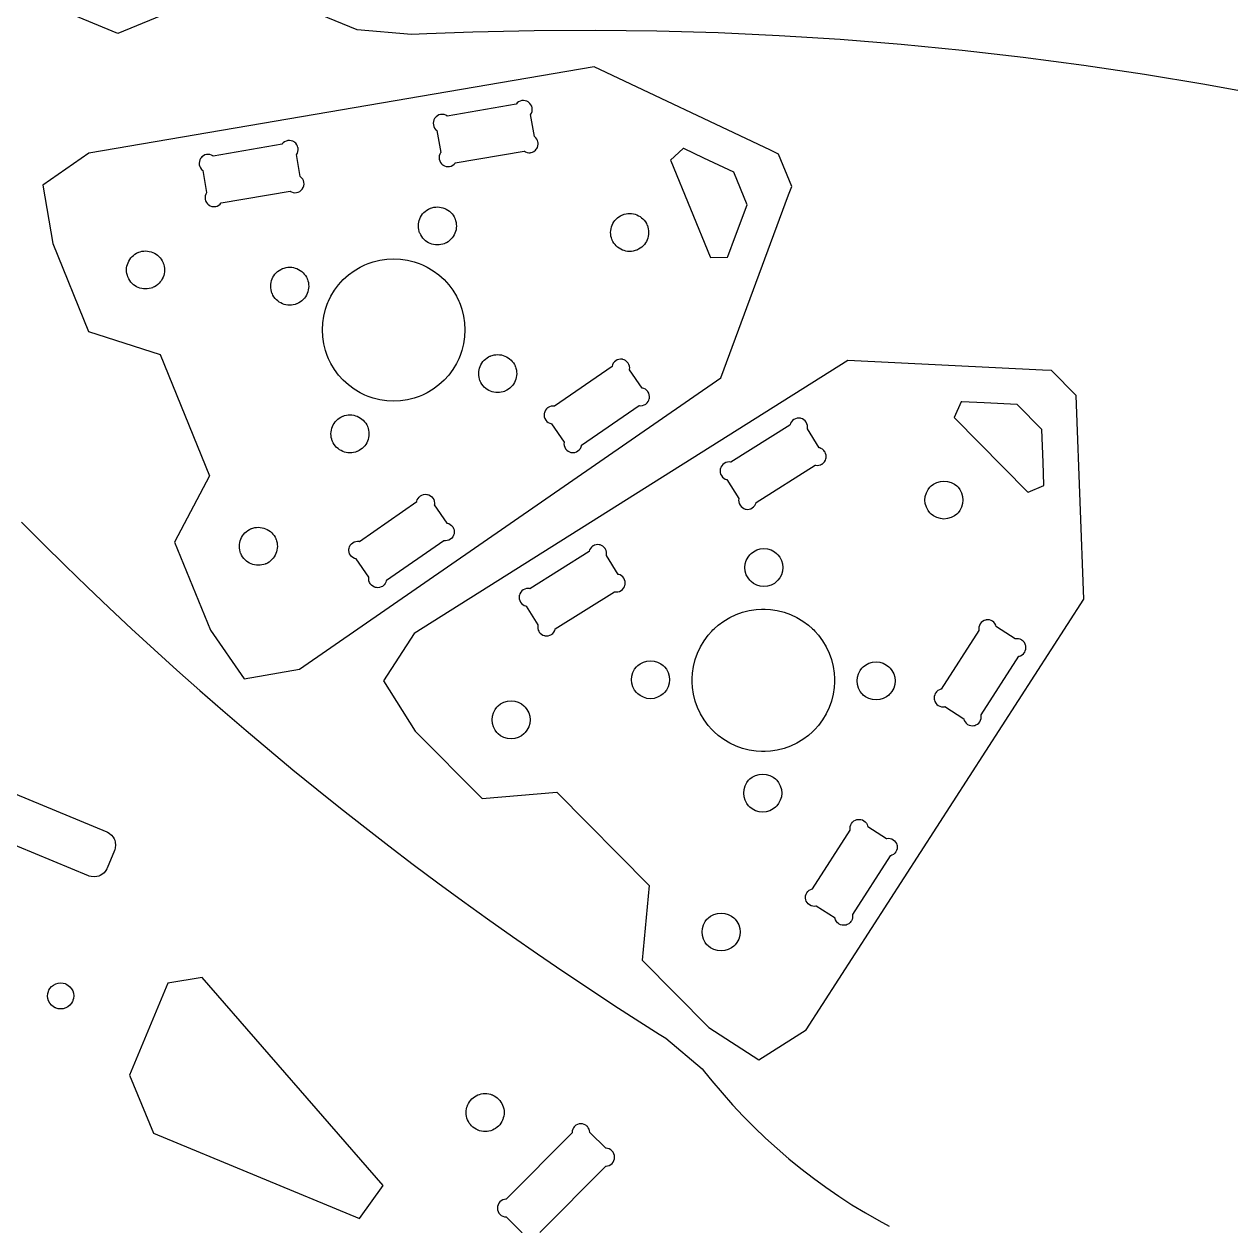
# Model space of a CAD drawing. Extents: x 0 to 997, y 0 to 569.
# Drawn here: x 417.5 to 519.2, y 338.7 to 439.9 of the extents above; entities that cross this region are included whole.
import ezdxf

# ---------------------------------------------------------------- set-up
doc = ezdxf.new("R2010")
doc.units = 0
doc.layers.get('0').update_dxf_attribs({"linetype": 'CONTINUOUS'})

msp = doc.modelspace()

# ---------------------------------------------------------------- linework, layer by layer
at = {"color": 0}
for points in [[(432.81, 442.178), (425.418, 439.117), (419.242, 441.675)], [(522.047, 433.878), (516.971, 434.815), (511.881, 435.665), (506.779, 436.428), (501.665, 437.103), (496.542, 437.69), (491.41, 438.19), (486.269, 438.601), (481.122, 438.926), (475.971, 439.162), (470.814, 439.31), (465.654, 439.369), (460.492, 439.342), (455.328, 439.225), (451.456, 439.082), (450.165, 439.019), (445.575, 439.426), (438.932, 442.178)], [(417.322, 397.936), (419.144, 396.11), (420.983, 394.299), (422.836, 392.503), (424.704, 390.724), (426.588, 388.961), (428.485, 387.215), (430.397, 385.485), (432.325, 383.772), (434.265, 382.075), (436.222, 380.394), (438.192, 378.732), (440.176, 377.085), (442.175, 375.456), (444.186, 373.843), (446.213, 372.249), (448.253, 370.671), (450.306, 369.11), (452.372, 367.567), (454.453, 366.042), (456.546, 364.533), (458.653, 363.043), (460.772, 361.571), (462.906, 360.117), (465.051, 358.681), (467.208, 357.261), (469.379, 355.861), (471.015, 354.822), (471.564, 354.479), (474.642, 351.903), (474.843, 351.642), (475.464, 350.868), (476.314, 349.857), (477.189, 348.871), (478.09, 347.908), (479.015, 346.972), (479.967, 346.061), (480.94, 345.176), (481.938, 344.319), (482.957, 343.489), (484, 342.685), (485.064, 341.91), (486.149, 341.164), (487.254, 340.446), (488.379, 339.758), (489.525, 339.1), (490.396, 338.625)], [(403.612, 380.497), (424.492, 371.849), (424.546, 371.825), (424.7, 371.736), (424.882, 371.588), (425.031, 371.407), (425.119, 371.253), (425.142, 371.199), (425.164, 371.144), (425.21, 370.972), (425.233, 370.739), (425.21, 370.507), (425.164, 370.335), (425.142, 370.281), (424.529, 368.801), (424.507, 368.747), (424.418, 368.593), (424.269, 368.412), (424.088, 368.264), (423.935, 368.175), (423.879, 368.153), (423.825, 368.131), (423.654, 368.083), (423.421, 368.061), (423.188, 368.083), (423.015, 368.131), (422.961, 368.153), (402.082, 376.801)], [(460.976, 338.094), (466.518, 343.694), (466.557, 343.694), (466.669, 343.711), (466.81, 343.756), (466.938, 343.825), (467.047, 343.917), (467.139, 344.029), (467.207, 344.157), (467.25, 344.297), (467.265, 344.411), (467.265, 344.449), (467.264, 344.486), (467.249, 344.6), (467.204, 344.74), (467.135, 344.867), (467.042, 344.978), (466.931, 345.069), (466.803, 345.138), (466.662, 345.181), (466.549, 345.194), (466.511, 345.194), (465.175, 346.517), (465.175, 346.553), (465.16, 346.662), (465.117, 346.803), (465.047, 346.932), (464.979, 347.019), (464.953, 347.046), (464.926, 347.071), (464.838, 347.139), (464.708, 347.207), (464.568, 347.249), (464.458, 347.263), (464.421, 347.263), (464.385, 347.263), (464.275, 347.247), (464.135, 347.204), (464.006, 347.133), (463.918, 347.065), (463.892, 347.04), (463.867, 347.014), (463.799, 346.925), (463.731, 346.796), (463.689, 346.656), (463.675, 346.544), (463.675, 346.508), (458.133, 340.908), (458.133, 340.908), (458.096, 340.908), (457.983, 340.892), (457.842, 340.847), (457.715, 340.778), (457.604, 340.685), (457.514, 340.574), (457.444, 340.446), (457.403, 340.306), (457.387, 340.192), (457.387, 340.154), (457.387, 340.117), (457.404, 340.003), (457.449, 339.862), (457.518, 339.735), (457.61, 339.625), (457.722, 339.533), (457.85, 339.465), (457.99, 339.422), (458.104, 339.408), (458.142, 339.408), (459.476, 338.086)]]:
    msp.add_lwpolyline(points, dxfattribs=at)
for points in [[(422.96, 414.011), (428.976, 412.079), (433.153, 401.844), (430.206, 396.254), (433.224, 388.858), (436.069, 384.749), (440.735, 385.546), (476.221, 410.115), (481.921, 425.525), (482.181, 426.228), (481.067, 428.958), (480.39, 429.278), (465.535, 436.3), (422.99, 429.029), (419.1, 426.336), (419.942, 421.407), (422.96, 414.011)], [(453.169, 432.158), (453.138, 432.179), (453.036, 432.233), (452.897, 432.279), (452.753, 432.296), (452.61, 432.285), (452.471, 432.247), (452.34, 432.183), (452.224, 432.094), (452.146, 432.01), (452.124, 431.979), (452.101, 431.949), (452.049, 431.847), (452.003, 431.707), (451.986, 431.563), (451.996, 431.419), (452.033, 431.281), (452.099, 431.15), (452.188, 431.033), (452.271, 430.956), (452.303, 430.933), (452.618, 429.082), (452.597, 429.051), (452.543, 428.95), (452.499, 428.81), (452.481, 428.665), (452.492, 428.522), (452.529, 428.383), (452.593, 428.253), (452.683, 428.136), (452.767, 428.058), (452.797, 428.036), (452.828, 428.014), (452.929, 427.961), (453.069, 427.915), (453.214, 427.899), (453.357, 427.91), (453.496, 427.947), (453.626, 428.011), (453.743, 428.1), (453.821, 428.185), (453.843, 428.215), (459.637, 429.206), (459.668, 429.185), (459.765, 429.132), (459.904, 429.086), (460.05, 429.068), (460.161, 429.072), (460.197, 429.078), (460.233, 429.085), (460.34, 429.117), (460.471, 429.183), (460.586, 429.272), (460.661, 429.354), (460.683, 429.383), (460.704, 429.414), (460.756, 429.513), (460.803, 429.651), (460.821, 429.796), (460.817, 429.907), (460.81, 429.944), (460.804, 429.981), (460.771, 430.086), (460.706, 430.217), (460.615, 430.333), (460.535, 430.408), (460.504, 430.429), (460.188, 432.282), (460.21, 432.313), (460.262, 432.414), (460.308, 432.554), (460.325, 432.697), (460.315, 432.842), (460.278, 432.981), (460.214, 433.11), (460.124, 433.228), (460.04, 433.306), (460.01, 433.326), (459.978, 433.349), (459.876, 433.401), (459.738, 433.447), (459.593, 433.465), (459.45, 433.454), (459.311, 433.417), (459.181, 433.353), (459.064, 433.263), (458.986, 433.179), (458.964, 433.149), (453.169, 432.158)], [(439.924, 425.836), (439.954, 425.814), (440.056, 425.761), (440.196, 425.715), (440.339, 425.699), (440.483, 425.71), (440.622, 425.747), (440.751, 425.811), (440.869, 425.9), (440.947, 425.985), (440.969, 426.015), (440.99, 426.046), (441.043, 426.147), (441.089, 426.287), (441.107, 426.431), (441.096, 426.575), (441.058, 426.714), (440.994, 426.843), (440.904, 426.961), (440.821, 427.039), (440.79, 427.06), (440.474, 428.912), (440.494, 428.942), (440.547, 429.04), (440.593, 429.179), (440.611, 429.325), (440.607, 429.436), (440.601, 429.472), (440.594, 429.508), (440.561, 429.614), (440.496, 429.746), (440.407, 429.861), (440.325, 429.936), (440.294, 429.958), (440.265, 429.979), (440.167, 430.031), (440.028, 430.076), (439.882, 430.096), (439.771, 430.092), (439.735, 430.085), (439.699, 430.079), (439.593, 430.046), (439.463, 429.981), (439.346, 429.89), (439.271, 429.81), (439.25, 429.779), (433.454, 428.789), (433.424, 428.811), (433.322, 428.864), (433.182, 428.91), (433.039, 428.926), (432.894, 428.915), (432.756, 428.878), (432.626, 428.814), (432.508, 428.725), (432.431, 428.64), (432.41, 428.61), (432.388, 428.579), (432.335, 428.478), (432.289, 428.338), (432.271, 428.194), (432.282, 428.05), (432.319, 427.911), (432.383, 427.782), (432.474, 427.664), (432.557, 427.586), (432.588, 427.564), (432.904, 425.713), (432.883, 425.683), (432.832, 425.585), (432.785, 425.446), (432.767, 425.3), (432.771, 425.189), (432.778, 425.153), (432.783, 425.117), (432.817, 425.011), (432.882, 424.879), (432.971, 424.764), (433.053, 424.689), (433.083, 424.667), (433.112, 424.646), (433.211, 424.594), (433.35, 424.549), (433.496, 424.529), (433.607, 424.533), (433.643, 424.54), (433.679, 424.546), (433.785, 424.579), (433.917, 424.644), (434.032, 424.735), (434.107, 424.815), (434.129, 424.846), (439.924, 425.836)], [(471.983, 428.439), (472.006, 428.386), (475.306, 420.296), (475.328, 420.243), (476.778, 420.267), (476.797, 420.321), (477.443, 422.065), (478.414, 424.69), (477.3, 427.421), (474.782, 428.611), (473.088, 429.411), (473.036, 429.436), (471.983, 428.439)], [(452.95, 421.421), (452.912, 421.404), (452.796, 421.365), (452.64, 421.326), (452.483, 421.304), (452.326, 421.299), (452.172, 421.307), (452.019, 421.331), (451.871, 421.368), (451.726, 421.421), (451.588, 421.486), (451.454, 421.564), (451.331, 421.656), (451.214, 421.758), (451.108, 421.874), (451.014, 422.001), (450.931, 422.139), (450.875, 422.249), (450.86, 422.286), (450.844, 422.324), (450.806, 422.44), (450.767, 422.597), (450.744, 422.753), (450.737, 422.91), (450.747, 423.065), (450.769, 423.217), (450.808, 423.367), (450.86, 423.511), (450.925, 423.65), (451.004, 423.782), (451.096, 423.907), (451.199, 424.022), (451.314, 424.128), (451.44, 424.224), (451.578, 424.307), (451.688, 424.361), (451.726, 424.376), (451.764, 424.393), (451.881, 424.432), (452.036, 424.469), (452.193, 424.493), (452.35, 424.499), (452.504, 424.49), (452.657, 424.467), (452.806, 424.429), (452.95, 424.376), (453.089, 424.311), (453.222, 424.233), (453.346, 424.142), (453.463, 424.037), (453.568, 423.922), (453.662, 423.796), (453.746, 423.658), (453.801, 423.549), (453.817, 423.511), (453.832, 423.474), (453.871, 423.357), (453.91, 423.2), (453.932, 423.043), (453.939, 422.888), (453.929, 422.732), (453.907, 422.579), (453.868, 422.431), (453.817, 422.286), (453.751, 422.147), (453.672, 422.015), (453.581, 421.89), (453.478, 421.775), (453.362, 421.669), (453.236, 421.574), (453.099, 421.49), (452.989, 421.436), (452.95, 421.421)], [(469.14, 420.872), (469.103, 420.856), (468.986, 420.817), (468.829, 420.778), (468.674, 420.756), (468.517, 420.75), (468.361, 420.758), (468.208, 420.782), (468.06, 420.819), (467.915, 420.872), (467.776, 420.938), (467.644, 421.015), (467.519, 421.107), (467.404, 421.21), (467.299, 421.325), (467.203, 421.453), (467.119, 421.59), (467.065, 421.7), (467.05, 421.737), (467.033, 421.775), (466.994, 421.892), (466.956, 422.049), (466.933, 422.204), (466.928, 422.361), (466.936, 422.517), (466.96, 422.668), (466.997, 422.818), (467.05, 422.963), (467.115, 423.101), (467.193, 423.233), (467.285, 423.358), (467.387, 423.474), (467.503, 423.579), (467.631, 423.675), (467.768, 423.758), (467.878, 423.813), (467.915, 423.828), (467.953, 423.844), (468.069, 423.883), (468.226, 423.921), (468.382, 423.943), (468.539, 423.95), (468.694, 423.942), (468.846, 423.918), (468.996, 423.881), (469.14, 423.828), (469.279, 423.763), (469.411, 423.685), (469.536, 423.593), (469.651, 423.489), (469.757, 423.374), (469.853, 423.247), (469.936, 423.11), (469.99, 423), (470.006, 422.963), (470.022, 422.925), (470.061, 422.808), (470.099, 422.651), (470.122, 422.494), (470.128, 422.339), (470.119, 422.183), (470.096, 422.031), (470.058, 421.882), (470.006, 421.737), (469.94, 421.599), (469.863, 421.467), (469.771, 421.342), (469.667, 421.226), (469.553, 421.121), (469.425, 421.025), (469.287, 420.942), (469.178, 420.888), (469.14, 420.872)], [(428.371, 417.714), (428.333, 417.699), (428.217, 417.658), (428.06, 417.621), (427.903, 417.599), (427.747, 417.592), (427.592, 417.6), (427.439, 417.624), (427.29, 417.662), (427.146, 417.714), (427.007, 417.779), (426.875, 417.858), (426.75, 417.949), (426.635, 418.053), (426.529, 418.168), (426.433, 418.294), (426.35, 418.432), (426.296, 418.542), (426.281, 418.579), (426.264, 418.618), (426.225, 418.733), (426.186, 418.89), (426.164, 419.047), (426.158, 419.203), (426.167, 419.358), (426.19, 419.511), (426.228, 419.66), (426.281, 419.804), (426.346, 419.943), (426.424, 420.075), (426.515, 420.2), (426.618, 420.315), (426.733, 420.422), (426.861, 420.517), (426.999, 420.6), (427.108, 420.654), (427.146, 420.671), (427.183, 420.686), (427.3, 420.725), (427.457, 420.764), (427.612, 420.786), (427.769, 420.793), (427.925, 420.783), (428.076, 420.76), (428.226, 420.722), (428.371, 420.671), (428.51, 420.604), (428.642, 420.526), (428.767, 420.435), (428.882, 420.332), (428.987, 420.217), (429.083, 420.09), (429.167, 419.953), (429.221, 419.842), (429.236, 419.804), (429.253, 419.767), (429.292, 419.65), (429.329, 419.494), (429.353, 419.338), (429.358, 419.181), (429.35, 419.026), (429.326, 418.874), (429.289, 418.724), (429.236, 418.579), (429.171, 418.44), (429.093, 418.308), (429.001, 418.185), (428.897, 418.068), (428.782, 417.963), (428.656, 417.867), (428.518, 417.783), (428.408, 417.729), (428.371, 417.714)], [(450.953, 408.597), (450.815, 408.54), (450.393, 408.397), (449.822, 408.256), (449.242, 408.169), (448.657, 408.14), (448.072, 408.169), (447.492, 408.256), (446.919, 408.397), (446.497, 408.54), (446.361, 408.597), (446.224, 408.654), (445.824, 408.851), (445.318, 409.156), (444.847, 409.506), (444.414, 409.899), (444.021, 410.332), (443.671, 410.803), (443.367, 411.308), (443.169, 411.708), (443.114, 411.844), (443.057, 411.982), (442.914, 412.404), (442.771, 412.976), (442.685, 413.557), (442.657, 414.14), (442.685, 414.725), (442.771, 415.306), (442.914, 415.878), (443.057, 416.3), (443.114, 416.438), (443.169, 416.574), (443.367, 416.974), (443.671, 417.479), (444.021, 417.95), (444.414, 418.383), (444.847, 418.776), (445.318, 419.126), (445.824, 419.431), (446.224, 419.628), (446.361, 419.685), (446.497, 419.742), (446.919, 419.885), (447.492, 420.026), (448.072, 420.112), (448.657, 420.14), (449.242, 420.112), (449.822, 420.026), (450.393, 419.885), (450.815, 419.742), (450.953, 419.685), (451.089, 419.628), (451.489, 419.431), (451.994, 419.126), (452.465, 418.776), (452.899, 418.383), (453.293, 417.95), (453.642, 417.479), (453.946, 416.974), (454.143, 416.574), (454.2, 416.438), (454.257, 416.3), (454.4, 415.878), (454.543, 415.306), (454.628, 414.725), (454.657, 414.14), (454.628, 413.557), (454.543, 412.976), (454.4, 412.404), (454.257, 411.982), (454.2, 411.844), (454.143, 411.708), (453.946, 411.308), (453.642, 410.803), (453.293, 410.332), (452.899, 409.899), (452.465, 409.506), (451.994, 409.156), (451.489, 408.851), (451.089, 408.654), (450.953, 408.597)], [(440.511, 416.344), (440.474, 416.329), (440.357, 416.289), (440.201, 416.251), (440.044, 416.229), (439.888, 416.222), (439.733, 416.231), (439.581, 416.254), (439.431, 416.293), (439.286, 416.344), (439.147, 416.41), (439.015, 416.489), (438.892, 416.579), (438.775, 416.683), (438.669, 416.799), (438.574, 416.925), (438.49, 417.063), (438.436, 417.172), (438.421, 417.21), (438.406, 417.249), (438.365, 417.365), (438.328, 417.521), (438.306, 417.678), (438.299, 417.833), (438.307, 417.989), (438.331, 418.142), (438.369, 418.29), (438.421, 418.435), (438.486, 418.574), (438.565, 418.706), (438.656, 418.831), (438.76, 418.946), (438.875, 419.053), (439.001, 419.147), (439.139, 419.231), (439.249, 419.285), (439.286, 419.301), (439.325, 419.317), (439.442, 419.356), (439.597, 419.394), (439.754, 419.417), (439.91, 419.424), (440.065, 419.414), (440.218, 419.39), (440.367, 419.353), (440.511, 419.301), (440.65, 419.235), (440.782, 419.157), (440.907, 419.065), (441.022, 418.963), (441.129, 418.847), (441.224, 418.721), (441.307, 418.583), (441.361, 418.472), (441.378, 418.435), (441.393, 418.397), (441.432, 418.281), (441.471, 418.125), (441.493, 417.968), (441.499, 417.811), (441.49, 417.657), (441.467, 417.504), (441.429, 417.356), (441.378, 417.21), (441.311, 417.071), (441.233, 416.939), (441.142, 416.815), (441.039, 416.699), (440.924, 416.593), (440.797, 416.497), (440.66, 416.415), (440.549, 416.36), (440.511, 416.344)], [(458.026, 408.981), (457.989, 408.965), (457.872, 408.926), (457.717, 408.888), (457.56, 408.865), (457.403, 408.858), (457.249, 408.868), (457.096, 408.892), (456.946, 408.929), (456.801, 408.981), (456.662, 409.046), (456.531, 409.125), (456.406, 409.217), (456.29, 409.319), (456.185, 409.435), (456.089, 409.561), (456.006, 409.699), (455.951, 409.81), (455.936, 409.847), (455.921, 409.885), (455.881, 410.001), (455.843, 410.157), (455.821, 410.314), (455.814, 410.471), (455.822, 410.625), (455.846, 410.778), (455.883, 410.928), (455.936, 411.072), (456.001, 411.211), (456.081, 411.343), (456.171, 411.467), (456.275, 411.583), (456.39, 411.689), (456.517, 411.783), (456.654, 411.867), (456.764, 411.922), (456.801, 411.938), (456.84, 411.953), (456.956, 411.993), (457.113, 412.031), (457.269, 412.053), (457.425, 412.06), (457.581, 412.051), (457.733, 412.028), (457.882, 411.989), (458.026, 411.938), (458.165, 411.872), (458.297, 411.793), (458.422, 411.703), (458.537, 411.599), (458.644, 411.483), (458.739, 411.357), (458.822, 411.219), (458.876, 411.11), (458.893, 411.072), (458.908, 411.033), (458.947, 410.917), (458.986, 410.761), (459.008, 410.604), (459.014, 410.449), (459.006, 410.293), (458.982, 410.14), (458.944, 409.992), (458.892, 409.847), (458.826, 409.708), (458.749, 409.576), (458.657, 409.451), (458.554, 409.336), (458.439, 409.229), (458.313, 409.135), (458.175, 409.051), (458.064, 408.997), (458.026, 408.981)], [(469.319, 407.769), (469.356, 407.763), (469.467, 407.757), (469.613, 407.775), (469.751, 407.819), (469.85, 407.869), (469.881, 407.89), (469.911, 407.911), (469.993, 407.986), (470.083, 408.101), (470.151, 408.232), (470.185, 408.338), (470.192, 408.374), (470.199, 408.41), (470.204, 408.521), (470.186, 408.665), (470.142, 408.806), (470.092, 408.904), (470.071, 408.935), (470.05, 408.965), (469.975, 409.047), (469.86, 409.138), (469.729, 409.204), (469.624, 409.239), (469.588, 409.246), (468.518, 410.79), (468.525, 410.828), (468.531, 410.942), (468.512, 411.088), (468.467, 411.225), (468.397, 411.351), (468.304, 411.461), (468.192, 411.551), (468.061, 411.619), (467.951, 411.656), (467.914, 411.662), (467.878, 411.669), (467.762, 411.674), (467.617, 411.657), (467.479, 411.611), (467.353, 411.54), (467.243, 411.449), (467.153, 411.335), (467.085, 411.204), (467.049, 411.096), (467.043, 411.058), (462.21, 407.711), (462.174, 407.718), (462.063, 407.724), (461.917, 407.707), (461.778, 407.662), (461.678, 407.611), (461.649, 407.59), (461.618, 407.569), (461.536, 407.494), (461.444, 407.381), (461.378, 407.25), (461.344, 407.144), (461.338, 407.108), (461.331, 407.071), (461.325, 406.957), (461.343, 406.81), (461.387, 406.672), (461.458, 406.547), (461.551, 406.438), (461.664, 406.346), (461.794, 406.278), (461.904, 406.243), (461.942, 406.236), (463.011, 404.692), (463.004, 404.654), (462.999, 404.54), (463.017, 404.393), (463.061, 404.256), (463.132, 404.131), (463.225, 404.021), (463.338, 403.929), (463.468, 403.861), (463.576, 403.826), (463.614, 403.819), (463.651, 403.813), (463.765, 403.807), (463.912, 403.825), (464.05, 403.871), (464.175, 403.94), (464.285, 404.033), (464.376, 404.146), (464.444, 404.278), (464.479, 404.386), (464.486, 404.424), (469.319, 407.769)], [(456.094, 374.668), (462.392, 375.186), (470.167, 367.328), (469.583, 361.036), (475.201, 355.358), (479.404, 352.65), (483.408, 355.171), (506.79, 391.45), (506.161, 407.869), (506.132, 408.618), (504.057, 410.714), (503.31, 410.75), (486.899, 411.554), (450.375, 388.556), (447.811, 384.578), (450.475, 380.346), (456.094, 374.668)], [(495.864, 406.758), (495.904, 406.718), (502.05, 400.507), (502.09, 400.467), (503.421, 401.043), (503.418, 401.1), (503.347, 402.958), (503.239, 405.756), (501.165, 407.851), (498.383, 407.987), (496.512, 408.079), (496.454, 408.082), (495.864, 406.758)], [(445.588, 403.906), (445.55, 403.889), (445.433, 403.85), (445.276, 403.811), (445.119, 403.789), (444.964, 403.783), (444.808, 403.792), (444.656, 403.815), (444.507, 403.853), (444.362, 403.906), (444.224, 403.971), (444.092, 404.049), (443.967, 404.14), (443.851, 404.244), (443.746, 404.36), (443.65, 404.486), (443.567, 404.624), (443.513, 404.733), (443.497, 404.771), (443.481, 404.808), (443.442, 404.925), (443.403, 405.082), (443.381, 405.237), (443.375, 405.394), (443.383, 405.55), (443.407, 405.703), (443.444, 405.851), (443.497, 405.996), (443.563, 406.135), (443.64, 406.267), (443.732, 406.392), (443.835, 406.507), (443.95, 406.612), (444.078, 406.708), (444.214, 406.792), (444.325, 406.846), (444.362, 406.861), (444.4, 406.878), (444.517, 406.917), (444.672, 406.956), (444.829, 406.978), (444.986, 406.983), (445.142, 406.975), (445.293, 406.951), (445.443, 406.914), (445.588, 406.861), (445.726, 406.796), (445.858, 406.718), (445.983, 406.626), (446.099, 406.524), (446.204, 406.408), (446.3, 406.281), (446.383, 406.143), (446.438, 406.033), (446.453, 405.996), (446.468, 405.958), (446.508, 405.842), (446.546, 405.685), (446.568, 405.529), (446.575, 405.372), (446.567, 405.217), (446.543, 405.065), (446.506, 404.915), (446.453, 404.771), (446.388, 404.632), (446.31, 404.5), (446.218, 404.375), (446.114, 404.26), (445.999, 404.154), (445.872, 404.058), (445.735, 403.975), (445.625, 403.921), (445.588, 403.906)], [(477.058, 402.994), (477.022, 403.003), (476.908, 403.013), (476.761, 403.001), (476.621, 402.963), (476.493, 402.897), (476.379, 402.81), (476.283, 402.7), (476.21, 402.574), (476.169, 402.465), (476.161, 402.429), (476.153, 402.392), (476.143, 402.278), (476.154, 402.132), (476.193, 401.992), (476.258, 401.862), (476.346, 401.749), (476.454, 401.654), (476.582, 401.579), (476.689, 401.54), (476.726, 401.532), (477.728, 399.942), (477.719, 399.904), (477.708, 399.79), (477.719, 399.644), (477.76, 399.504), (477.824, 399.376), (477.912, 399.263), (478.021, 399.167), (478.149, 399.093), (478.256, 399.053), (478.293, 399.044), (478.329, 399.036), (478.443, 399.025), (478.59, 399.037), (478.729, 399.076), (478.858, 399.14), (478.972, 399.229), (479.068, 399.338), (479.142, 399.465), (479.182, 399.572), (479.19, 399.61), (484.165, 402.742), (484.2, 402.733), (484.311, 402.724), (484.457, 402.733), (484.599, 402.772), (484.7, 402.819), (484.731, 402.839), (484.761, 402.858), (484.847, 402.929), (484.943, 403.04), (485.015, 403.167), (485.054, 403.271), (485.063, 403.307), (485.071, 403.343), (485.081, 403.454), (485.069, 403.6), (485.032, 403.74), (484.985, 403.842), (484.965, 403.872), (484.946, 403.904), (484.875, 403.989), (484.764, 404.085), (484.637, 404.158), (484.533, 404.196), (484.497, 404.204), (483.496, 405.794), (483.504, 405.831), (483.515, 405.944), (483.503, 406.092), (483.464, 406.232), (483.399, 406.36), (483.311, 406.474), (483.203, 406.569), (483.075, 406.643), (482.968, 406.683), (482.931, 406.692), (482.894, 406.7), (482.781, 406.71), (482.633, 406.699), (482.493, 406.66), (482.365, 406.594), (482.251, 406.507), (482.156, 406.399), (482.082, 406.271), (482.042, 406.164), (482.033, 406.126), (477.058, 402.994)], [(496.133, 398.679), (496.076, 398.622), (495.882, 398.474), (495.604, 398.328), (495.307, 398.24), (495.001, 398.21), (494.696, 398.24), (494.4, 398.328), (494.121, 398.474), (493.928, 398.622), (493.871, 398.679), (493.814, 398.736), (493.665, 398.931), (493.519, 399.208), (493.431, 399.504), (493.401, 399.81), (493.431, 400.115), (493.519, 400.412), (493.665, 400.69), (493.814, 400.885), (493.871, 400.942), (493.928, 400.999), (494.121, 401.147), (494.4, 401.293), (494.696, 401.381), (495.001, 401.41), (495.307, 401.381), (495.604, 401.293), (495.882, 401.147), (496.076, 400.999), (496.133, 400.942), (496.19, 400.885), (496.338, 400.69), (496.485, 400.412), (496.572, 400.115), (496.601, 399.81), (496.572, 399.504), (496.485, 399.208), (496.338, 398.931), (496.19, 398.736), (496.133, 398.679)], [(450.599, 399.674), (450.606, 399.71), (450.642, 399.819), (450.71, 399.95), (450.8, 400.063), (450.91, 400.156), (451.036, 400.226), (451.174, 400.271), (451.319, 400.289), (451.435, 400.283), (451.471, 400.276), (451.508, 400.271), (451.617, 400.235), (451.747, 400.167), (451.861, 400.076), (451.954, 399.967), (452.024, 399.84), (452.069, 399.703), (452.088, 399.557), (452.082, 399.442), (452.075, 399.406), (453.144, 397.86), (453.182, 397.854), (453.29, 397.818), (453.421, 397.75), (453.535, 397.66), (453.626, 397.55), (453.697, 397.424), (453.743, 397.286), (453.76, 397.14), (453.756, 397.025), (453.749, 396.989), (453.742, 396.951), (453.706, 396.842), (453.638, 396.711), (453.547, 396.599), (453.438, 396.506), (453.311, 396.436), (453.174, 396.39), (453.028, 396.372), (452.914, 396.378), (452.876, 396.385), (448.043, 393.037), (448.036, 393.001), (448.003, 392.896), (447.936, 392.765), (447.844, 392.651), (447.763, 392.576), (447.732, 392.556), (447.701, 392.535), (447.603, 392.483), (447.464, 392.439), (447.318, 392.422), (447.207, 392.428), (447.171, 392.435), (447.135, 392.44), (447.029, 392.475), (446.899, 392.542), (446.783, 392.633), (446.71, 392.715), (446.689, 392.746), (446.668, 392.775), (446.617, 392.875), (446.572, 393.014), (446.556, 393.16), (446.561, 393.269), (446.567, 393.307), (445.497, 394.851), (445.461, 394.858), (445.351, 394.893), (445.221, 394.961), (445.108, 395.051), (445.015, 395.162), (444.944, 395.287), (444.9, 395.425), (444.882, 395.571), (444.888, 395.686), (444.894, 395.722), (444.9, 395.76), (444.936, 395.869), (445.004, 396), (445.094, 396.112), (445.206, 396.206), (445.331, 396.275), (445.468, 396.321), (445.614, 396.339), (445.729, 396.333), (445.765, 396.326), (450.599, 399.674)], [(437.872, 394.432), (437.833, 394.417), (437.718, 394.378), (437.561, 394.339), (437.404, 394.317), (437.249, 394.31), (437.093, 394.318), (436.94, 394.342), (436.792, 394.381), (436.647, 394.432), (436.508, 394.497), (436.376, 394.576), (436.251, 394.667), (436.136, 394.771), (436.029, 394.886), (435.935, 395.013), (435.851, 395.15), (435.797, 395.26), (435.781, 395.299), (435.765, 395.336), (435.726, 395.453), (435.688, 395.608), (435.665, 395.765), (435.658, 395.921), (435.668, 396.076), (435.692, 396.229), (435.729, 396.378), (435.781, 396.522), (435.847, 396.661), (435.925, 396.793), (436.017, 396.918), (436.119, 397.033), (436.235, 397.14), (436.361, 397.235), (436.499, 397.318), (436.61, 397.372), (436.647, 397.389), (436.685, 397.404), (436.801, 397.443), (436.957, 397.482), (437.114, 397.504), (437.271, 397.511), (437.425, 397.501), (437.578, 397.478), (437.728, 397.44), (437.872, 397.389), (438.011, 397.324), (438.143, 397.244), (438.268, 397.153), (438.383, 397.05), (438.489, 396.935), (438.585, 396.808), (438.668, 396.671), (438.722, 396.56), (438.737, 396.522), (438.753, 396.485), (438.793, 396.368), (438.831, 396.213), (438.853, 396.056), (438.86, 395.899), (438.851, 395.744), (438.828, 395.592), (438.789, 395.443), (438.737, 395.299), (438.672, 395.16), (438.593, 395.026), (438.503, 394.903), (438.399, 394.786), (438.283, 394.681), (438.157, 394.586), (438.019, 394.503), (437.91, 394.447), (437.872, 394.432)], [(467.24, 392.085), (467.278, 392.076), (467.392, 392.067), (467.537, 392.078), (467.678, 392.117), (467.806, 392.182), (467.921, 392.269), (468.015, 392.378), (468.089, 392.506), (468.129, 392.612), (468.137, 392.65), (468.146, 392.686), (468.157, 392.801), (468.146, 392.947), (468.106, 393.088), (468.042, 393.215), (467.953, 393.329), (467.844, 393.425), (467.717, 393.499), (467.61, 393.539), (467.572, 393.547), (466.572, 395.138), (466.581, 395.174), (466.59, 395.283), (466.579, 395.429), (466.542, 395.571), (466.494, 395.672), (466.475, 395.703), (466.456, 395.735), (466.385, 395.819), (466.274, 395.915), (466.147, 395.987), (466.043, 396.026), (466.007, 396.035), (465.971, 396.043), (465.86, 396.053), (465.714, 396.043), (465.572, 396.004), (465.472, 395.958), (465.44, 395.938), (465.41, 395.918), (465.324, 395.847), (465.228, 395.737), (465.156, 395.61), (465.117, 395.506), (465.11, 395.469), (460.135, 392.338), (460.097, 392.346), (459.983, 392.356), (459.836, 392.344), (459.697, 392.306), (459.568, 392.24), (459.454, 392.153), (459.358, 392.043), (459.285, 391.917), (459.246, 391.808), (459.238, 391.772), (459.228, 391.735), (459.218, 391.621), (459.229, 391.474), (459.269, 391.335), (459.333, 391.206), (459.421, 391.092), (459.531, 390.997), (459.658, 390.922), (459.765, 390.883), (459.801, 390.875), (460.803, 389.285), (460.794, 389.249), (460.785, 389.138), (460.796, 388.992), (460.833, 388.851), (460.881, 388.75), (460.9, 388.719), (460.919, 388.688), (460.99, 388.603), (461.101, 388.507), (461.228, 388.433), (461.332, 388.396), (461.368, 388.388), (461.404, 388.379), (461.515, 388.369), (461.661, 388.379), (461.801, 388.418), (461.903, 388.464), (461.935, 388.483), (461.965, 388.503), (462.051, 388.575), (462.147, 388.685), (462.219, 388.813), (462.258, 388.917), (462.265, 388.953), (467.24, 392.085)], [(480.965, 392.99), (480.908, 392.933), (480.715, 392.785), (480.436, 392.639), (480.14, 392.551), (479.835, 392.522), (479.529, 392.551), (479.232, 392.639), (478.954, 392.785), (478.76, 392.933), (478.703, 392.99), (478.646, 393.047), (478.499, 393.242), (478.351, 393.519), (478.264, 393.817), (478.235, 394.122), (478.264, 394.428), (478.351, 394.724), (478.499, 395.003), (478.646, 395.196), (478.703, 395.253), (478.76, 395.31), (478.954, 395.458), (479.232, 395.604), (479.529, 395.693), (479.835, 395.722), (480.14, 395.693), (480.436, 395.604), (480.715, 395.458), (480.908, 395.31), (480.965, 395.253), (481.022, 395.196), (481.171, 395.003), (481.318, 394.724), (481.406, 394.428), (481.435, 394.122), (481.406, 393.817), (481.318, 393.519), (481.171, 393.242), (481.022, 393.047), (480.965, 392.99)], [(484.028, 380.379), (483.922, 380.275), (483.588, 379.981), (483.114, 379.631), (482.61, 379.329), (482.081, 379.079), (481.529, 378.881), (480.961, 378.737), (480.378, 378.651), (479.933, 378.622), (479.785, 378.622), (479.636, 378.622), (479.192, 378.651), (478.608, 378.737), (478.039, 378.881), (477.489, 379.079), (476.96, 379.329), (476.456, 379.631), (475.982, 379.981), (475.647, 380.275), (475.542, 380.379), (475.438, 380.485), (475.143, 380.819), (474.793, 381.293), (474.492, 381.796), (474.242, 382.326), (474.044, 382.876), (473.901, 383.446), (473.814, 384.029), (473.785, 384.474), (473.785, 384.622), (473.785, 384.769), (473.814, 385.215), (473.901, 385.797), (474.044, 386.367), (474.242, 386.918), (474.492, 387.447), (474.793, 387.95), (475.143, 388.425), (475.438, 388.76), (475.542, 388.864), (475.647, 388.969), (475.982, 389.263), (476.456, 389.614), (476.96, 389.915), (477.489, 390.165), (478.039, 390.362), (478.608, 390.506), (479.192, 390.593), (479.636, 390.622), (479.785, 390.622), (479.933, 390.622), (480.378, 390.593), (480.961, 390.506), (481.529, 390.362), (482.081, 390.165), (482.61, 389.915), (483.114, 389.614), (483.588, 389.263), (483.922, 388.969), (484.028, 388.864), (484.132, 388.76), (484.426, 388.425), (484.776, 387.95), (485.078, 387.447), (485.328, 386.918), (485.525, 386.367), (485.668, 385.797), (485.756, 385.215), (485.785, 384.769), (485.785, 384.622), (485.785, 384.474), (485.756, 384.029), (485.668, 383.446), (485.525, 382.876), (485.328, 382.326), (485.078, 381.796), (484.776, 381.293), (484.426, 380.819), (484.132, 380.485), (484.028, 380.379)], [(501.313, 386.643), (501.349, 386.65), (501.453, 386.688), (501.582, 386.76), (501.693, 386.854), (501.765, 386.939), (501.785, 386.969), (501.804, 387), (501.853, 387.101), (501.892, 387.242), (501.904, 387.388), (501.894, 387.499), (501.887, 387.535), (501.879, 387.571), (501.842, 387.675), (501.771, 387.803), (501.676, 387.914), (501.592, 387.986), (501.561, 388.007), (501.529, 388.026), (501.429, 388.074), (501.289, 388.114), (501.143, 388.126), (501.032, 388.117), (500.996, 388.108), (499.417, 389.126), (499.408, 389.164), (499.369, 389.271), (499.297, 389.4), (499.203, 389.51), (499.09, 389.599), (498.963, 389.665), (498.824, 389.706), (498.676, 389.718), (498.563, 389.71), (498.525, 389.701), (498.489, 389.693), (498.381, 389.654), (498.253, 389.582), (498.143, 389.487), (498.053, 389.375), (497.988, 389.247), (497.946, 389.107), (497.933, 388.961), (497.943, 388.847), (497.95, 388.81), (494.765, 383.868), (494.731, 383.861), (494.625, 383.824), (494.497, 383.751), (494.386, 383.657), (494.314, 383.572), (494.294, 383.542), (494.274, 383.511), (494.226, 383.41), (494.186, 383.269), (494.175, 383.124), (494.183, 383.013), (494.192, 382.976), (494.199, 382.94), (494.238, 382.832), (494.311, 382.704), (494.406, 382.594), (494.518, 382.506), (494.646, 382.439), (494.785, 382.399), (494.932, 382.385), (495.046, 382.394), (495.083, 382.403), (496.662, 381.385), (496.669, 381.347), (496.708, 381.24), (496.782, 381.111), (496.876, 381.001), (496.989, 380.912), (497.117, 380.847), (497.256, 380.806), (497.403, 380.793), (497.517, 380.801), (497.554, 380.81), (497.59, 380.818), (497.699, 380.857), (497.826, 380.929), (497.936, 381.024), (498.025, 381.136), (498.092, 381.265), (498.132, 381.404), (498.144, 381.55), (498.136, 381.665), (498.128, 381.701), (501.313, 386.643)], [(471.417, 383.54), (471.358, 383.483), (471.165, 383.336), (470.886, 383.189), (470.59, 383.101), (470.285, 383.072), (469.979, 383.101), (469.682, 383.189), (469.404, 383.336), (469.21, 383.483), (469.153, 383.54), (469.096, 383.597), (468.949, 383.792), (468.801, 384.069), (468.714, 384.367), (468.685, 384.672), (468.714, 384.978), (468.801, 385.274), (468.949, 385.553), (469.096, 385.746), (469.153, 385.803), (469.21, 385.86), (469.404, 386.008), (469.682, 386.154), (469.979, 386.243), (470.285, 386.272), (470.59, 386.243), (470.886, 386.154), (471.165, 386.008), (471.358, 385.86), (471.417, 385.803), (471.474, 385.746), (471.621, 385.553), (471.768, 385.274), (471.856, 384.978), (471.885, 384.672), (471.856, 384.367), (471.768, 384.069), (471.621, 383.792), (471.474, 383.597), (471.417, 383.54)], [(490.415, 383.44), (490.358, 383.383), (490.165, 383.235), (489.886, 383.089), (489.59, 383.001), (489.285, 382.972), (488.979, 383.001), (488.682, 383.089), (488.404, 383.235), (488.21, 383.383), (488.153, 383.44), (488.096, 383.497), (487.949, 383.692), (487.801, 383.969), (487.714, 384.267), (487.685, 384.572), (487.714, 384.878), (487.801, 385.174), (487.949, 385.453), (488.096, 385.646), (488.153, 385.703), (488.21, 385.76), (488.404, 385.908), (488.682, 386.054), (488.979, 386.143), (489.285, 386.172), (489.59, 386.143), (489.886, 386.054), (490.165, 385.908), (490.358, 385.76), (490.415, 385.703), (490.472, 385.646), (490.621, 385.453), (490.767, 385.174), (490.856, 384.878), (490.885, 384.572), (490.856, 384.267), (490.767, 383.969), (490.621, 383.692), (490.472, 383.497), (490.415, 383.44)], [(459.675, 380.16), (459.618, 380.103), (459.425, 379.954), (459.146, 379.808), (458.85, 379.721), (458.544, 379.692), (458.239, 379.721), (457.942, 379.808), (457.664, 379.954), (457.469, 380.103), (457.412, 380.16), (457.356, 380.217), (457.207, 380.411), (457.061, 380.689), (456.974, 380.985), (456.944, 381.29), (456.974, 381.597), (457.061, 381.893), (457.207, 382.171), (457.356, 382.365), (457.412, 382.422), (457.469, 382.479), (457.664, 382.628), (457.942, 382.774), (458.239, 382.861), (458.544, 382.89), (458.85, 382.861), (459.146, 382.774), (459.425, 382.628), (459.618, 382.479), (459.675, 382.422), (459.732, 382.365), (459.881, 382.171), (460.026, 381.893), (460.115, 381.597), (460.144, 381.29), (460.115, 380.985), (460.026, 380.689), (459.881, 380.411), (459.732, 380.217), (459.675, 380.16)], [(480.865, 373.99), (480.808, 373.933), (480.615, 373.786), (480.336, 373.639), (480.04, 373.551), (479.735, 373.522), (479.429, 373.551), (479.132, 373.639), (478.854, 373.786), (478.66, 373.933), (478.603, 373.99), (478.546, 374.047), (478.399, 374.242), (478.251, 374.519), (478.164, 374.817), (478.135, 375.122), (478.164, 375.428), (478.251, 375.724), (478.399, 376.003), (478.546, 376.196), (478.603, 376.253), (478.66, 376.31), (478.854, 376.458), (479.132, 376.604), (479.429, 376.693), (479.735, 376.722), (480.04, 376.693), (480.336, 376.604), (480.615, 376.458), (480.808, 376.31), (480.865, 376.253), (480.922, 376.196), (481.071, 376.003), (481.217, 375.724), (481.306, 375.428), (481.335, 375.122), (481.306, 374.817), (481.217, 374.519), (481.071, 374.242), (480.922, 374.047), (480.865, 373.99)], [(487.115, 371.999), (487.108, 372.036), (487.099, 372.15), (487.111, 372.297), (487.153, 372.436), (487.218, 372.564), (487.308, 372.676), (487.418, 372.771), (487.546, 372.843), (487.654, 372.882), (487.69, 372.89), (487.728, 372.899), (487.842, 372.907), (487.989, 372.894), (488.128, 372.854), (488.256, 372.787), (488.368, 372.699), (488.463, 372.589), (488.535, 372.46), (488.574, 372.353), (488.582, 372.315), (490.161, 371.297), (490.199, 371.306), (490.313, 371.315), (490.458, 371.301), (490.599, 371.261), (490.726, 371.196), (490.839, 371.106), (490.933, 370.996), (491.006, 370.868), (491.044, 370.76), (491.053, 370.724), (491.061, 370.686), (491.069, 370.572), (491.057, 370.425), (491.017, 370.286), (490.95, 370.158), (490.861, 370.046), (490.751, 369.951), (490.622, 369.879), (490.515, 369.84), (490.478, 369.832), (487.293, 364.89), (487.301, 364.854), (487.31, 364.744), (487.299, 364.599), (487.258, 364.457), (487.211, 364.357), (487.19, 364.325), (487.171, 364.294), (487.099, 364.21), (486.988, 364.115), (486.86, 364.044), (486.754, 364.007), (486.719, 363.999), (486.683, 363.992), (486.572, 363.982), (486.426, 363.994), (486.286, 364.035), (486.185, 364.082), (486.154, 364.101), (486.124, 364.122), (486.039, 364.193), (485.943, 364.306), (485.872, 364.433), (485.835, 364.537), (485.828, 364.574), (484.249, 365.592), (484.211, 365.583), (484.097, 365.574), (483.95, 365.588), (483.811, 365.628), (483.683, 365.694), (483.571, 365.783), (483.476, 365.893), (483.403, 366.021), (483.364, 366.129), (483.357, 366.165), (483.349, 366.203), (483.339, 366.317), (483.353, 366.464), (483.393, 366.603), (483.46, 366.731), (483.549, 366.843), (483.658, 366.938), (483.786, 367.011), (483.894, 367.05), (483.931, 367.057), (487.115, 371.999)], [(477.363, 362.286), (477.306, 362.229), (477.113, 362.081), (476.833, 361.935), (476.537, 361.847), (476.232, 361.818), (475.926, 361.847), (475.629, 361.935), (475.351, 362.081), (475.157, 362.229), (475.1, 362.286), (475.043, 362.343), (474.894, 362.537), (474.749, 362.815), (474.661, 363.112), (474.632, 363.418), (474.661, 363.724), (474.749, 364.019), (474.894, 364.297), (475.043, 364.492), (475.1, 364.549), (475.157, 364.606), (475.351, 364.754), (475.629, 364.9), (475.926, 364.987), (476.232, 365.018), (476.537, 364.987), (476.833, 364.9), (477.113, 364.754), (477.306, 364.606), (477.363, 364.549), (477.419, 364.492), (477.568, 364.297), (477.714, 364.019), (477.803, 363.724), (477.832, 363.418), (477.803, 363.112), (477.714, 362.815), (477.568, 362.537), (477.419, 362.343), (477.363, 362.286)], [(420.189, 357.015), (420.138, 357.037), (419.992, 357.121), (419.826, 357.26), (419.692, 357.425), (419.593, 357.611), (419.532, 357.813), (419.51, 358.025), (419.529, 358.24), (419.572, 358.401), (419.593, 358.453), (419.614, 358.504), (419.699, 358.65), (419.838, 358.815), (420.001, 358.95), (420.189, 359.049), (420.39, 359.11), (420.601, 359.132), (420.817, 359.112), (420.979, 359.069), (421.031, 359.049), (421.082, 359.028), (421.226, 358.943), (421.393, 358.804), (421.526, 358.639), (421.626, 358.453), (421.688, 358.251), (421.71, 358.04), (421.69, 357.825), (421.647, 357.662), (421.626, 357.611), (421.604, 357.56), (421.521, 357.415), (421.382, 357.249), (421.217, 357.115), (421.031, 357.015), (420.829, 356.954), (420.617, 356.932), (420.401, 356.951), (420.24, 356.994), (420.189, 357.015)], [(426.412, 351.343), (428.433, 346.467), (445.772, 339.285), (447.776, 342.071), (432.536, 359.576), (429.626, 359.101), (426.412, 351.343)], [(455.743, 346.732), (455.706, 346.747), (455.594, 346.801), (455.457, 346.885), (455.331, 346.981), (455.215, 347.086), (455.113, 347.201), (455.021, 347.326), (454.943, 347.458), (454.876, 347.597), (454.825, 347.742), (454.787, 347.89), (454.764, 348.043), (454.756, 348.199), (454.761, 348.354), (454.783, 348.511), (454.822, 348.668), (454.861, 348.785), (454.878, 348.822), (454.893, 348.86), (454.947, 348.969), (455.031, 349.107), (455.125, 349.233), (455.232, 349.349), (455.347, 349.453), (455.472, 349.544), (455.604, 349.622), (455.743, 349.688), (455.887, 349.74), (456.036, 349.778), (456.189, 349.801), (456.344, 349.81), (456.5, 349.803), (456.657, 349.781), (456.814, 349.743), (456.929, 349.703), (456.968, 349.688), (457.006, 349.672), (457.115, 349.618), (457.253, 349.535), (457.379, 349.439), (457.494, 349.333), (457.599, 349.218), (457.689, 349.093), (457.768, 348.961), (457.833, 348.822), (457.886, 348.678), (457.924, 348.528), (457.947, 348.376), (457.956, 348.221), (457.949, 348.064), (457.926, 347.908), (457.889, 347.751), (457.849, 347.635), (457.833, 347.597), (457.818, 347.56), (457.764, 347.45), (457.681, 347.313), (457.585, 347.185), (457.479, 347.069), (457.364, 346.967), (457.239, 346.875), (457.107, 346.797), (456.968, 346.732), (456.824, 346.679), (456.674, 346.642), (456.521, 346.618), (456.367, 346.61), (456.21, 346.615), (456.053, 346.638), (455.897, 346.676), (455.781, 346.715), (455.743, 346.732)]]:
    msp.add_lwpolyline(points, close=True, dxfattribs=at)

doc.saveas('drawing.dxf')
